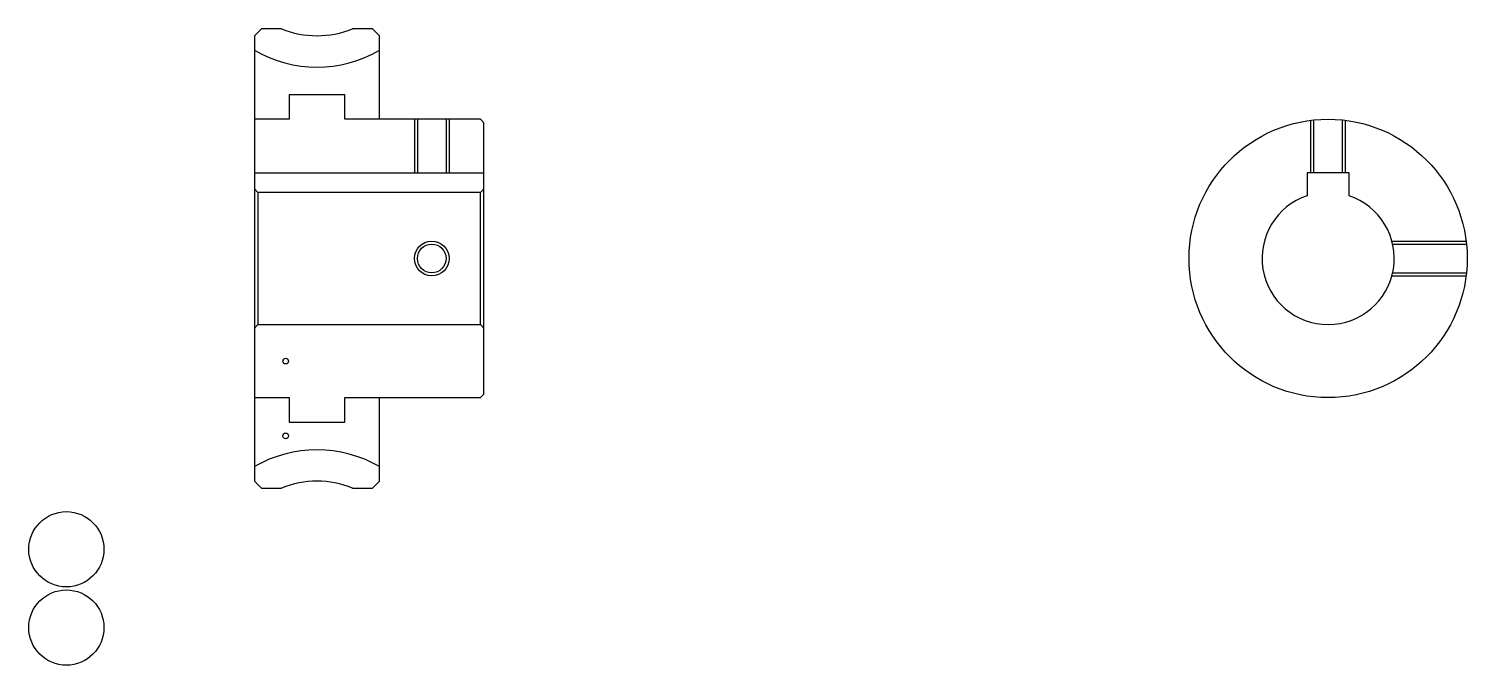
# Model space of a CAD drawing. Header units: metres. Extents: x 70 to 277, y 58 to 150.
import ezdxf

# ---------------------------------------------------------------- set-up
doc = ezdxf.new("R2010")
doc.units = ezdxf.units.M

msp = doc.modelspace()

# ---------------------------------------------------------------- linework, layer by layer
at = {"color": 4}
for p, q in [((102.740746, 129.114822), (135.740753, 129.114822)), ((135.740753, 126.814819), (135.240753, 126.314819)), ((102.740746, 106.814819), (103.240746, 107.314819)), ((135.740753, 106.814819), (135.240753, 107.314819))]:
    msp.add_line(p, q, dxfattribs=at)
for points in [[(106.641724, 149.814819), (103.740746, 149.814819), (102.740746, 148.814819), (102.740746, 106.814819)], [(120.740746, 136.814819), (120.740746, 148.814819), (119.740746, 149.814819), (116.839767, 149.814819)], [(120.740746, 136.814819), (115.740746, 136.814819), (115.740746, 140.314819), (107.740746, 140.314819), (107.740746, 136.814819), (102.740746, 136.814819)], [(120.740746, 96.814819), (135.240753, 96.814819), (135.740753, 97.314819), (135.740753, 136.314819), (135.240753, 136.814819), (120.740746, 136.814819)], [(125.740746, 136.814819), (125.740746, 129.114822)], [(126.175743, 136.814819), (126.175743, 129.114822)], [(130.30574, 136.814819), (130.30574, 129.114822)], [(130.740753, 136.814819), (130.740753, 129.114822)], [(254.629639, 129.114822), (254.629639, 136.657959)], [(255.064636, 129.114822), (255.064636, 136.707932)], [(259.194641, 129.114822), (259.194641, 136.707932)], [(259.629639, 129.114822), (259.629639, 136.657959)], [(260.129639, 125.828697), (260.129639, 129.114822), (254.129639, 129.114822), (254.129639, 125.828697)], [(102.740746, 126.814819), (103.240746, 126.314819), (103.240746, 107.314819), (135.240753, 107.314819), (135.240753, 126.314819), (103.240746, 126.314819)], [(266.294769, 119.314819), (276.972778, 119.314819)], [(266.402496, 118.879822), (277.022736, 118.879822)], [(266.294769, 114.314819), (276.972778, 114.314819)], [(266.402496, 114.749817), (277.022736, 114.749817)], [(102.740746, 106.814819), (102.740746, 84.814819), (103.740746, 83.814819), (106.641724, 83.814819)], [(102.740746, 96.814819), (107.740746, 96.814819), (107.740746, 93.314819), (115.740746, 93.314819), (115.740746, 96.814819), (120.740746, 96.814819)], [(116.839767, 83.814819), (119.740746, 83.814819), (120.740746, 84.814819), (120.740746, 96.814819)]]:
    msp.add_lwpolyline(points, dxfattribs=at)
for centre, radius in [((257.129639, 116.814819), 20), ((128.240753, 116.814819), 2.065)]:
    msp.add_circle(centre, radius, dxfattribs=at)
at = {"color": 7}
msp.add_circle((128.240753, 116.814819), 2.5, dxfattribs=at)
at = {"color": 5}
for centre, radius in [((107.240746, 102.064819), 0.405556), ((107.240746, 91.314819), 0.405556), ((75.703705, 75.027786), 5.407407), ((75.703705, 63.777782), 5.407407)]:
    msp.add_circle(centre, radius, dxfattribs=at)
at = {"color": 4}
for centre, radius, start, end in [((111.740746, 162.314819), 13.5, 247.80839416, 292.19160389), ((111.740746, 162.314819), 18, 239.99999955, 300.00000045), ((257.129639, 116.814819), 9.5, 108.40848033, 71.59151967), ((111.740746, 71.314819), 18, 59.99999955, 120.00000045), ((111.740746, 71.314819), 13.5, 67.80839611, 112.19160584)]:
    msp.add_arc(centre, radius, start, end, dxfattribs=at)

doc.saveas('drawing.dxf')
